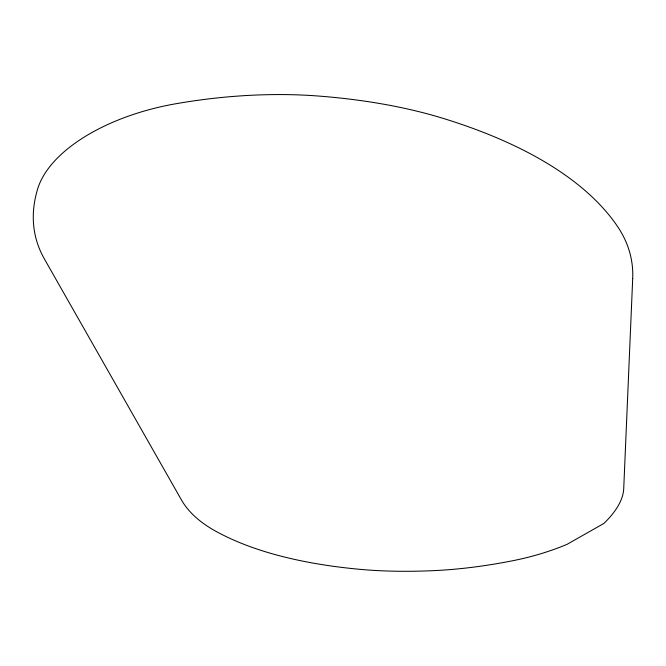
<?xml version="1.0" encoding="UTF-8"?>
<svg xmlns="http://www.w3.org/2000/svg" width="666" height="666" viewBox="0 0 666 666"><rect width="100%" height="100%" fill="white"/><g stroke="black" fill="none" stroke-linecap="round" stroke-linejoin="round"><path stroke-width="1" d="M632.7 278.571L623.726 488.561A224.275 75.524 -12.7 0 1 603.887 523.443L567.157 544.28A97.736 32.018 -13.8 0 1 512.903 560.697A218.182 75.549 -14.1 0 1 434.09 570.62A364.169 133.3 -15 0 1 359.357 569.28A605.943 236.214 -17.2 0 1 215.118 530.869A377.064 143.581 -14.6 0 1 181.393 499.841L44.389 258.932A318.714 161.971 -13 0 1 37.587 189.161A155.32 80.295 -10 0 1 175.741 103.771A305.428 147.211 -10.3 0 1 318.881 96.071A454.104 205.461 -9.4 0 1 444.18 118.698A661.363 278.555 -7.7 0 1 617.007 225.682A433.191 188.911 -10.5 0 1 632.7 278.571"/></g></svg>
